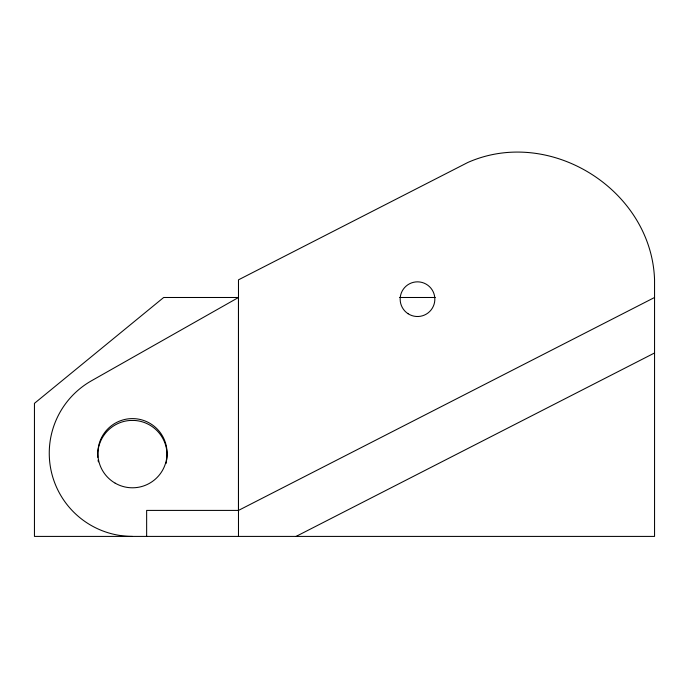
<?xml version="1.0" encoding="UTF-8"?>
<svg xmlns="http://www.w3.org/2000/svg" width="689" height="689" viewBox="0 0 689 689"><rect width="100%" height="100%" fill="white"/><g stroke="black" fill="none" stroke-linecap="round" stroke-linejoin="round"><path stroke-width="1.03" d="M146.645 536.412L146.645 510.411L238.48 510.411L238.48 297.493L163.672 297.493L34.45 403.349L34.45 536.412L654.55 536.412L654.55 279.837C651.639 189.992 550.072 126.096 467.84 162.466L238.48 279.837L238.48 536.412M238.48 297.493L90.853 381.138A83.214 83.214 0 0 0 132.46 536.412M238.48 510.411L654.55 297.493M296.072 536.412L654.55 352.975M399.62 297.493L435.31 297.493M97.795 457.358L97.786 452.819A34.674 34.674 0 0 1 130.092 420.462L134.631 420.462A34.674 34.674 0 0 1 166.704 460.002M166.402 461.794A34.674 34.674 0 0 1 166.006 463.559M98.389 461.854A34.674 34.674 0 0 1 98.079 460.063M115.166 483.161A34.596 34.596 0 0 0 167.057 453.198A34.596 34.596 0 0 0 115.166 423.235A34.596 34.596 0 0 0 115.166 483.161M408.086 313.736A17.337 17.337 0 0 0 434.819 300.059A17.337 17.337 0 0 0 409.602 283.747A17.337 17.337 0 0 0 408.086 313.736"/></g></svg>
